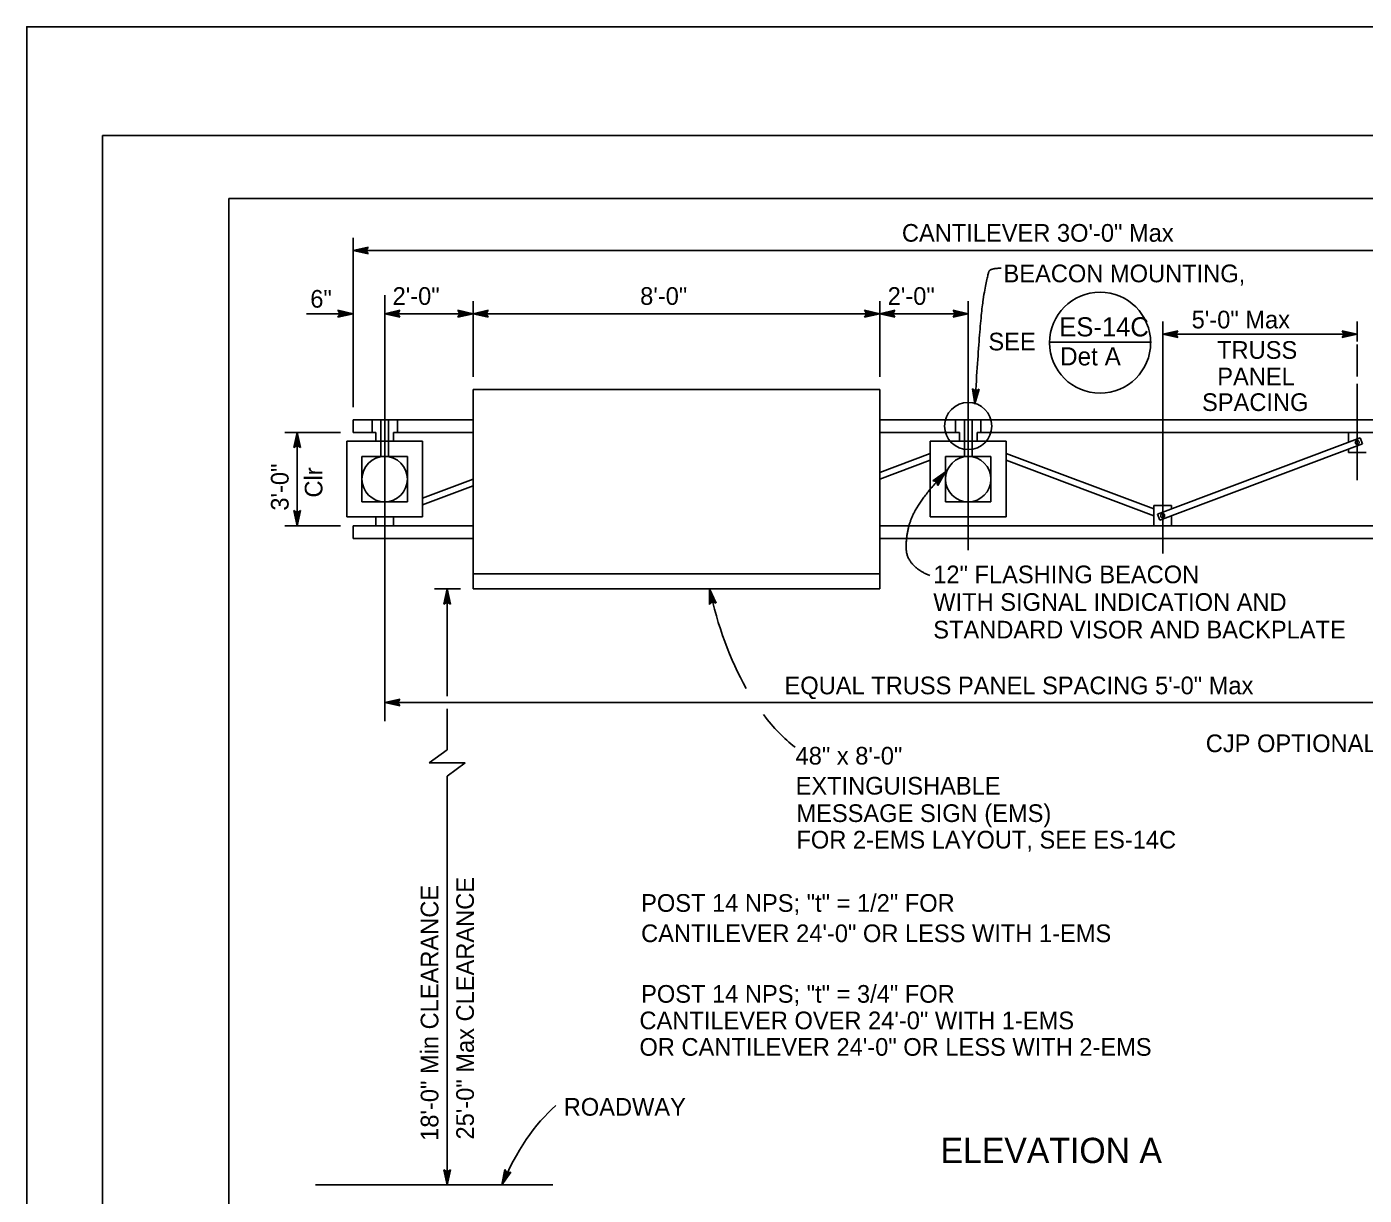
# Model space of a CAD drawing. Extents: x -894 to 866, y -472 to 714.
# Drawn here: x -894 to -365, y 251 to 714 of the extents above; entities that cross this region are included whole.
import ezdxf

# ---------------------------------------------------------------- set-up
doc = ezdxf.new("R2010")
doc.units = 0
for name, color, linetype in [('border_PLOTTING-ELEMENTS', 7, 'Continuous'), ('border_rw_22x34_Cut_Lines', 7, 'Continuous'), ('border_SHEET', 7, 'Continuous'), ('pp_PRESENTATION', 7, 'Continuous'), ('tcd_SIGN-OVERHEAD', 7, 'Continuous'), ('tcd_SIGN-OVERHEAD-anno', 7, 'Continuous')]:
    doc.layers.add(name, color=color, linetype=linetype)

msp = doc.modelspace()

# ---------------------------------------------------------------- linework, layer by layer
at = {"layer": 'border_PLOTTING-ELEMENTS'}
for points in [[(-894.04, -472.44), (865.96, -472.44), (865.96, 713.56), (-894.04, 713.56)], [(-864.04, 670.56), (835.96, 670.56), (835.96, -429.44), (-864.04, -429.44)]]:
    msp.add_lwpolyline(points, close=True, dxfattribs=at)
at = {"layer": 'border_rw_22x34_Cut_Lines'}
msp.add_lwpolyline([(-864.04, 670.56), (835.96, 670.56), (835.96, -429.44), (-864.04, -429.44)], close=True, dxfattribs=at)
at = {"layer": 'border_SHEET'}
for p, q in [((-814.04, 645.56), (810.96, 645.56)), ((-814.04, -404.44), (-814.04, 645.56))]:
    msp.add_line(p, q, dxfattribs=at)
at = {"layer": 'pp_PRESENTATION'}
msp.add_circle((-521.33, 555.44), 9.34, dxfattribs=at)
at = {"layer": 'tcd_SIGN-OVERHEAD'}
for p, q in [((-717.33, 569.94), (-717.33, 490.94)), ((-717.33, 569.94), (-556.33, 569.94)), ((-556.33, 569.94), (-556.33, 490.94)), ((-764.83, 557.94), (-764.83, 552.94)), ((-764.83, 557.94), (-717.33, 557.94)), ((-757.33, 552.94), (-757.33, 557.94)), ((-753.83, 557.94), (-753.83, 549.44)), ((-750.83, 557.94), (-750.83, 549.44)), ((-747.33, 552.94), (-747.33, 557.94)), ((-556.33, 557.94), (-204.83, 557.94)), ((-526.33, 552.94), (-526.33, 557.94)), ((-522.83, 557.94), (-522.83, 549.44)), ((-519.83, 557.94), (-519.83, 549.44)), ((-516.33, 552.94), (-516.33, 557.94)), ((-764.83, 552.94), (-755.83, 552.94)), ((-755.83, 552.94), (-755.83, 549.44)), ((-748.83, 552.94), (-748.83, 549.44)), ((-748.83, 552.94), (-717.33, 552.94)), ((-556.33, 552.94), (-524.83, 552.94)), ((-524.83, 552.94), (-524.83, 549.44)), ((-517.83, 552.94), (-517.83, 549.44)), ((-517.83, 552.94), (-204.83, 552.94)), ((-366.14, 550.73), (-446.41, 520.5)), ((-370.83, 552.94), (-370.83, 548.96)), ((-366.14, 550.73), (-365.26, 548.39)), ((-767.33, 549.44), (-767.33, 519.44)), ((-767.33, 549.44), (-737.33, 549.44)), ((-753.83, 549.44), (-753.83, 543.44)), ((-750.83, 549.44), (-750.83, 543.44)), ((-737.33, 549.44), (-737.33, 519.44)), ((-536.33, 549.44), (-536.33, 519.44)), ((-536.33, 549.44), (-506.33, 549.44)), ((-522.83, 549.44), (-522.83, 543.44)), ((-519.83, 549.44), (-519.83, 543.44)), ((-506.33, 549.44), (-506.33, 519.44)), ((-365.26, 548.39), (-445.53, 518.16)), ((-370.83, 546.29), (-370.83, 544.94)), ((-761.33, 543.44), (-761.33, 525.44)), ((-761.33, 543.44), (-743.33, 543.44)), ((-743.33, 543.44), (-743.33, 525.44)), ((-536.33, 544.63), (-556.33, 537.1)), ((-536.33, 541.96), (-556.33, 534.43)), ((-530.33, 543.44), (-530.33, 525.44)), ((-530.33, 543.44), (-512.33, 543.44)), ((-512.33, 543.44), (-512.33, 525.44)), ((-447.83, 522.6), (-506.33, 544.63)), ((-447.83, 519.93), (-506.33, 541.96)), ((-370.83, 544.94), (-363.83, 544.94)), ((-717.33, 534.46), (-737.33, 526.93)), ((-717.33, 531.79), (-737.33, 524.26)), ((-761.33, 525.44), (-743.33, 525.44)), ((-530.33, 525.44), (-512.33, 525.44)), ((-767.33, 519.44), (-737.33, 519.44)), ((-755.83, 519.44), (-755.83, 515.94)), ((-748.83, 519.44), (-748.83, 515.94)), ((-536.33, 519.44), (-506.33, 519.44)), ((-447.83, 523.94), (-447.83, 515.94)), ((-447.83, 523.94), (-440.83, 523.94)), ((-446.41, 520.5), (-445.53, 518.16)), ((-440.83, 523.94), (-440.83, 522.6)), ((-440.83, 519.93), (-440.83, 515.94)), ((-764.83, 515.94), (-764.83, 510.94)), ((-764.83, 515.94), (-717.33, 515.94)), ((-556.33, 515.94), (-204.83, 515.94)), ((-764.83, 510.94), (-717.33, 510.94)), ((-556.33, 510.94), (-204.83, 510.94)), ((-717.33, 496.94), (-556.33, 496.94)), ((-717.33, 490.94), (-556.33, 490.94)), ((-685.71, 254.94), (-779.76, 254.94))]:
    msp.add_line(p, q, dxfattribs=at)
for centre, radius in [((-367.32, 548.95), 0.775), ((-752.33, 534.44), 9), ((-521.33, 534.44), 9), ((-444.34, 519.94), 0.783)]:
    msp.add_circle(centre, radius, dxfattribs=at)
at = {"layer": 'tcd_SIGN-OVERHEAD-anno'}
for p, q in [((-764.83, 562.94), (-764.83, 629.94)), ((-764.83, 624.94), (-758.83, 626.27)), ((-764.83, 624.94), (-193.83, 624.94)), ((-758.83, 623.6), (-764.83, 624.94)), ((-764.83, 624.94), (-764.83, 624.94)), ((-759.05, 623.96), (-763.45, 624.94)), ((-763.44, 624.95), (-759.07, 625.91)), ((-762.07, 624.94), (-759.24, 625.57)), ((-759.28, 624.32), (-762.07, 624.94)), ((-760.69, 624.94), (-759.48, 625.21)), ((-759.46, 624.67), (-760.69, 624.94)), ((-758.83, 626.27), (-759.63, 624.94)), ((-759.63, 624.94), (-758.83, 623.6)), ((-758.83, 626.27), (-758.83, 626.27)), ((-758.83, 623.6), (-758.83, 623.6)), ((-752.33, 607.31), (-752.33, 438.56)), ((-717.33, 574.94), (-717.33, 604.94)), ((-556.33, 574.94), (-556.33, 604.94)), ((-521.33, 506.31), (-521.33, 604.94)), ((-764.83, 599.94), (-783.36, 599.94)), ((-770.03, 599.94), (-770.83, 601.28)), ((-770.83, 601.28), (-770.83, 601.28)), ((-770.83, 601.28), (-764.83, 599.94)), ((-764.83, 599.94), (-770.83, 598.61)), ((-770.83, 598.61), (-770.03, 599.94)), ((-770.83, 598.61), (-770.83, 598.61)), ((-770.62, 600.93), (-766.21, 599.94)), ((-766.22, 599.94), (-770.6, 598.97)), ((-767.6, 599.94), (-770.42, 599.32)), ((-770.38, 600.57), (-767.6, 599.94)), ((-770.21, 600.22), (-768.98, 599.95)), ((-768.98, 599.95), (-770.19, 599.68)), ((-764.83, 599.94), (-764.83, 599.94)), ((-752.33, 599.94), (-746.33, 601.27)), ((-752.33, 599.94), (-717.33, 599.94)), ((-746.33, 598.6), (-752.33, 599.94)), ((-752.33, 599.94), (-752.33, 599.94)), ((-746.55, 598.96), (-750.95, 599.94)), ((-750.94, 599.95), (-746.57, 600.91)), ((-749.57, 599.94), (-746.74, 600.57)), ((-746.78, 599.32), (-749.57, 599.94)), ((-748.19, 599.94), (-746.98, 600.21)), ((-746.96, 599.67), (-748.19, 599.94)), ((-746.33, 601.27), (-747.13, 599.94)), ((-747.13, 599.94), (-746.33, 598.6)), ((-746.33, 601.27), (-746.33, 601.27)), ((-746.33, 598.6), (-746.33, 598.6)), ((-722.53, 599.94), (-723.33, 601.28)), ((-723.33, 601.28), (-723.33, 601.28)), ((-723.33, 601.28), (-717.33, 599.94)), ((-717.33, 599.94), (-723.33, 598.61)), ((-723.33, 598.61), (-722.53, 599.94)), ((-723.33, 598.61), (-723.33, 598.61)), ((-723.12, 600.93), (-718.71, 599.94)), ((-718.72, 599.94), (-723.1, 598.97)), ((-720.1, 599.94), (-722.92, 599.32)), ((-722.88, 600.57), (-720.1, 599.94)), ((-722.71, 600.22), (-721.48, 599.95)), ((-721.48, 599.95), (-722.69, 599.68)), ((-717.33, 599.94), (-711.33, 601.27)), ((-717.33, 599.94), (-556.33, 599.94)), ((-717.33, 599.94), (-717.33, 599.94)), ((-711.33, 598.6), (-717.33, 599.94)), ((-717.33, 599.94), (-717.33, 599.94)), ((-711.55, 598.96), (-715.95, 599.94)), ((-715.94, 599.95), (-711.57, 600.91)), ((-714.57, 599.94), (-711.74, 600.57)), ((-711.78, 599.32), (-714.57, 599.94)), ((-713.19, 599.94), (-711.98, 600.21)), ((-711.96, 599.67), (-713.19, 599.94)), ((-711.33, 601.27), (-712.13, 599.94)), ((-712.13, 599.94), (-711.33, 598.6)), ((-711.33, 601.27), (-711.33, 601.27)), ((-711.33, 598.6), (-711.33, 598.6)), ((-561.53, 599.94), (-562.33, 601.28)), ((-562.33, 601.28), (-562.33, 601.28)), ((-562.33, 601.28), (-556.33, 599.94)), ((-556.33, 599.94), (-562.33, 598.61)), ((-562.33, 598.61), (-561.53, 599.94)), ((-562.33, 598.61), (-562.33, 598.61)), ((-562.12, 600.93), (-557.71, 599.94)), ((-557.72, 599.94), (-562.1, 598.97)), ((-559.1, 599.94), (-561.92, 599.32)), ((-561.88, 600.57), (-559.1, 599.94)), ((-561.71, 600.22), (-560.48, 599.95)), ((-560.48, 599.95), (-561.69, 599.68)), ((-556.33, 599.94), (-550.33, 601.27)), ((-556.33, 599.94), (-521.33, 599.94)), ((-556.33, 599.94), (-556.33, 599.94)), ((-550.33, 598.6), (-556.33, 599.94)), ((-556.33, 599.94), (-556.33, 599.94)), ((-550.55, 598.96), (-554.95, 599.94)), ((-554.94, 599.95), (-550.57, 600.91)), ((-553.57, 599.94), (-550.74, 600.57)), ((-550.78, 599.32), (-553.57, 599.94)), ((-552.19, 599.94), (-550.98, 600.21)), ((-550.96, 599.67), (-552.19, 599.94)), ((-550.33, 601.27), (-551.13, 599.94)), ((-551.13, 599.94), (-550.33, 598.6)), ((-550.33, 601.27), (-550.33, 601.27)), ((-550.33, 598.6), (-550.33, 598.6)), ((-526.53, 599.94), (-527.33, 601.28)), ((-527.33, 601.28), (-527.33, 601.28)), ((-527.33, 601.28), (-521.33, 599.94)), ((-521.33, 599.94), (-527.33, 598.61)), ((-527.33, 598.61), (-526.53, 599.94)), ((-527.33, 598.61), (-527.33, 598.61)), ((-527.12, 600.93), (-522.71, 599.94)), ((-522.72, 599.94), (-527.1, 598.97)), ((-524.1, 599.94), (-526.92, 599.32)), ((-526.88, 600.57), (-524.1, 599.94)), ((-526.71, 600.22), (-525.48, 599.95)), ((-525.48, 599.95), (-526.69, 599.68)), ((-521.33, 599.94), (-521.33, 599.94)), ((-444.33, 591.82), (-438.33, 593.15)), ((-438.33, 593.15), (-439.13, 591.82)), ((-438.33, 593.15), (-438.33, 593.15)), ((-372.53, 591.82), (-373.33, 593.16)), ((-373.33, 593.16), (-373.33, 593.16)), ((-373.33, 593.16), (-367.33, 591.82)), ((-489.12, 588.7), (-448.82, 588.7)), ((-444.33, 591.82), (-367.33, 591.82)), ((-438.33, 590.48), (-444.33, 591.82)), ((-444.33, 591.82), (-444.33, 591.82)), ((-444.33, 505.03), (-444.33, 590.08)), ((-438.55, 590.83), (-442.95, 591.82)), ((-442.94, 591.82), (-438.57, 592.79)), ((-441.57, 591.82), (-438.75, 592.44)), ((-438.78, 591.19), (-441.57, 591.82)), ((-440.19, 591.81), (-438.98, 592.08)), ((-438.96, 591.54), (-440.19, 591.81)), ((-439.13, 591.82), (-438.33, 590.48)), ((-438.33, 590.48), (-438.33, 590.48)), ((-367.33, 591.82), (-373.33, 590.49)), ((-373.33, 590.49), (-372.53, 591.82)), ((-373.33, 590.49), (-373.33, 590.49)), ((-373.12, 592.8), (-368.71, 591.82)), ((-368.72, 591.81), (-373.1, 590.85)), ((-370.1, 591.82), (-372.92, 591.19)), ((-372.88, 592.44), (-370.1, 591.82)), ((-372.71, 592.1), (-371.48, 591.82)), ((-371.48, 591.82), (-372.69, 591.55)), ((-367.33, 591.82), (-367.33, 591.82)), ((-367.33, 533.99), (-367.33, 570.7)), ((-769.83, 552.94), (-791.83, 552.94)), ((-788.31, 546.94), (-786.97, 552.94)), ((-787.95, 547.16), (-786.97, 551.56)), ((-786.97, 552.94), (-786.97, 552.94)), ((-786.97, 552.94), (-785.64, 546.94)), ((-786.97, 515.94), (-786.97, 552.94)), ((-786.97, 551.55), (-786, 547.18)), ((-786.97, 547.74), (-788.31, 546.94)), ((-788.31, 546.94), (-788.31, 546.94)), ((-787.59, 547.39), (-786.97, 550.18)), ((-787.25, 547.57), (-786.97, 548.8)), ((-786.97, 550.18), (-786.35, 547.35)), ((-786.97, 548.8), (-786.71, 547.59)), ((-785.64, 546.94), (-786.97, 547.74)), ((-785.64, 546.94), (-785.64, 546.94)), ((-535.37, 533.75), (-530.37, 537.33)), ((-534.96, 533.67), (-531.29, 536.3)), ((-534.53, 533.61), (-532.21, 535.27)), ((-532.21, 535.27), (-533.63, 532.75)), ((-531.3, 536.29), (-533.48, 532.38)), ((-530.37, 537.33), (-533.37, 531.97)), ((-530.37, 537.33), (-530.37, 537.33)), ((-533.83, 533.45), (-535.37, 533.75)), ((-535.37, 533.75), (-535.37, 533.75)), ((-534.16, 533.51), (-533.13, 534.24)), ((-533.37, 531.97), (-533.83, 533.45)), ((-533.13, 534.24), (-533.74, 533.16)), ((-533.37, 531.97), (-533.37, 531.97)), ((-786.97, 515.94), (-788.3, 521.94)), ((-788.3, 521.94), (-788.3, 521.94)), ((-788.3, 521.94), (-786.97, 521.14)), ((-786.97, 517.33), (-787.94, 521.71)), ((-786.97, 518.71), (-787.59, 521.53)), ((-786.97, 520.09), (-787.24, 521.3)), ((-786.97, 521.14), (-785.63, 521.94)), ((-785.63, 521.94), (-786.97, 515.94)), ((-785.99, 521.73), (-786.97, 517.32)), ((-786.35, 521.49), (-786.97, 518.71)), ((-786.69, 521.32), (-786.97, 520.09)), ((-785.63, 521.94), (-785.63, 521.94)), ((-769.83, 515.94), (-791.83, 515.94)), ((-786.97, 515.94), (-786.97, 515.94)), ((-732.58, 490.94), (-722.33, 490.94)), ((-728.92, 484.94), (-727.58, 490.94)), ((-728.57, 485.16), (-727.58, 489.56)), ((-728.21, 485.39), (-727.58, 488.18)), ((-727.58, 490.94), (-727.58, 490.94)), ((-727.58, 490.94), (-726.25, 484.94)), ((-727.58, 448.44), (-727.58, 490.94)), ((-727.58, 489.55), (-726.61, 485.18)), ((-727.58, 488.18), (-726.96, 485.36)), ((-623.76, 484.8), (-623.69, 490.94)), ((-623.69, 490.94), (-623.69, 490.94)), ((-623.69, 490.94), (-621.15, 485.35)), ((-623.46, 485.08), (-623.41, 489.59)), ((-623.4, 489.58), (-621.55, 485.5)), ((-623.16, 485.38), (-623.12, 488.24)), ((-623.12, 488.24), (-621.93, 485.6)), ((-727.58, 485.74), (-728.92, 484.94)), ((-728.92, 484.94), (-728.92, 484.94)), ((-727.86, 485.57), (-727.59, 486.8)), ((-727.59, 486.8), (-727.32, 485.59)), ((-726.25, 484.94), (-727.58, 485.74)), ((-726.25, 484.94), (-726.25, 484.94)), ((-622.62, 485.86), (-623.76, 484.8)), ((-623.76, 484.8), (-623.76, 484.8)), ((-622.85, 485.63), (-622.84, 486.89)), ((-622.84, 486.89), (-622.33, 485.76)), ((-621.15, 485.35), (-622.62, 485.86)), ((-621.15, 485.35), (-621.15, 485.35)), ((-752.33, 445.94), (-746.33, 447.27)), ((-746.33, 444.6), (-752.33, 445.94)), ((-752.33, 445.94), (-752.33, 445.94)), ((-752.33, 445.94), (-247.92, 445.94)), ((-746.55, 444.96), (-750.95, 445.94)), ((-750.94, 445.95), (-746.57, 446.91)), ((-749.57, 445.94), (-746.74, 446.57)), ((-746.78, 445.32), (-749.57, 445.94)), ((-748.19, 445.94), (-746.98, 446.21)), ((-746.96, 445.67), (-748.19, 445.94)), ((-746.33, 447.27), (-747.13, 445.94)), ((-747.13, 445.94), (-746.33, 444.6)), ((-746.33, 447.27), (-746.33, 447.27)), ((-746.33, 444.6), (-746.33, 444.6)), ((-727.58, 427.26), (-727.58, 443.44)), ((-727.58, 427.26), (-734.74, 422.06)), ((-734.74, 422.06), (-720.42, 422.06)), ((-720.42, 422.06), (-727.58, 416.86)), ((-727.58, 254.94), (-727.58, 416.86)), ((-727.58, 254.94), (-728.91, 260.94)), ((-728.91, 260.94), (-728.91, 260.94)), ((-728.91, 260.94), (-727.58, 260.14)), ((-727.59, 256.33), (-728.55, 260.71)), ((-727.58, 257.71), (-728.21, 260.53)), ((-727.58, 259.09), (-727.85, 260.3)), ((-727.58, 260.14), (-726.24, 260.94)), ((-726.24, 260.94), (-727.58, 254.94)), ((-726.6, 260.73), (-727.58, 256.32)), ((-726.96, 260.49), (-727.58, 257.71)), ((-727.3, 260.32), (-727.58, 259.09)), ((-726.24, 260.94), (-726.24, 260.94)), ((-705.92, 254.94), (-704.84, 260.99)), ((-702.37, 259.97), (-705.92, 254.94)), ((-705.38, 256.23), (-704.59, 260.64)), ((-702.78, 259.9), (-705.38, 256.22)), ((-704.85, 257.49), (-704.34, 260.34)), ((-703.2, 259.83), (-704.85, 257.49)), ((-704.84, 260.99), (-703.92, 259.74)), ((-704.83, 260.99), (-704.83, 260.99)), ((-704.32, 258.77), (-704.1, 259.99)), ((-703.59, 259.8), (-704.32, 258.77)), ((-703.92, 259.74), (-702.37, 259.97)), ((-702.37, 259.97), (-702.37, 259.97)), ((-727.58, 254.94), (-727.58, 254.94)), ((-705.92, 254.94), (-705.92, 254.94))]:
    msp.add_line(p, q, dxfattribs=at)
for points in [[(-752.33, 604.31), (-752.33, 584.31)], [(-521.33, 599.3), (-521.33, 604.94)], [(-521.33, 592.3), (-521.33, 596.3)], [(-444.33, 589.91), (-444.33, 596.82)], [(-367.33, 588.87), (-367.33, 596.82)], [(-521.33, 569.3), (-521.33, 589.3)], [(-444.33, 576.17), (-444.33, 588.98)], [(-367.33, 575.13), (-367.33, 587.68)], [(-752.33, 581.31), (-752.33, 577.31)], [(-752.33, 574.31), (-752.33, 554.31)], [(-444.33, 568.03), (-444.33, 573.17)], [(-367.33, 568.23), (-367.33, 572.13)], [(-521.33, 562.3), (-521.33, 566.3)], [(-444.33, 561.03), (-444.33, 565.03)], [(-367.33, 559.99), (-367.33, 563.99)], [(-521.33, 539.3), (-521.33, 559.3)], [(-444.33, 538.03), (-444.33, 558.03)], [(-367.33, 536.99), (-367.33, 556.99)], [(-752.33, 551.31), (-752.33, 547.31)], [(-752.33, 544.31), (-752.33, 524.31)], [(-521.33, 532.3), (-521.33, 536.3)], [(-444.33, 531.03), (-444.33, 535.03)], [(-521.33, 509.31), (-521.33, 529.3)], [(-444.33, 508.03), (-444.33, 528.03)], [(-752.33, 521.31), (-752.33, 517.31)], [(-752.33, 514.31), (-752.33, 494.31)], [(-752.33, 491.31), (-752.33, 487.31)], [(-752.33, 484.31), (-752.33, 464.31)], [(-752.33, 461.31), (-752.33, 457.31)], [(-752.33, 454.31), (-752.33, 438.56)]]:
    msp.add_lwpolyline(points, dxfattribs=at)
msp.add_lwpolyline([(-517, 570.02), (-518.66, 564.2), (-519.62, 570.17), (-519.29, 569.94), (-518.59, 565.57), (-517.36, 569.83), (-517.72, 569.64), (-518.5, 566.91), (-518.95, 569.71), (-518.62, 569.48), (-518.42, 568.27), (-518.08, 569.45), (-518.36, 569.31), (-519.62, 570.17), (-518.36, 569.31)], close=True, dxfattribs=at)
msp.add_circle((-469.12, 588.45), 20, dxfattribs=at)
for centre, major_axis, ratio, start_param, end_param in [((-578.37, 506.6), (13.41, -85.91), 0.5454, 4.810122, 5.319724), ((-578.37, 506.6), (13.41, -85.91), 0.5454, 5.489189, 5.766003), ((-681.78, 241.73), (-19.35, -51.43), 0.497107, 3.876513, 4.641934)]:
    msp.add_ellipse(centre, major_axis=major_axis, ratio=ratio, start_param=start_param, end_param=end_param, dxfattribs=at)
for points in [[(-518.66, 564.2), (-516.61, 599.19), (-513.62, 615.58), (-512.52, 617.94), (-508.26, 617.94)], [(-530.61, 537.01), (-540.12, 526.72), (-545.99, 514.35), (-545.81, 500.04), (-536.49, 496.23)]]:
    msp.add_open_spline(points, degree=2, dxfattribs=at)

# ---------------------------------------------------------------- texts
for s, height, p in [('CANTILEVER 3O\'-0" Max', 7, (-547.58, 628.44)), ('BEACON MOUNTING,', 7, (-507.35, 612.38)), ('6"', 7, (-781.8, 602.33)), ('2\'-0"', 7, (-749.21, 603.44)), ('8\'-0"', 7, (-651.21, 603.44)), ('2\'-0"', 7, (-553.21, 603.44)), ('ES-14C ', 7.58, (-485.3, 590.94)), ('5\'-0" Max', 7, (-432.87, 594.11)), ('SEE ', 7, (-513.34, 585.4)), ('TRUSS', 7, (-422.8, 582.07)), ('Det A ', 7.192, (-484.96, 579.46)), ('PANEL', 7, (-422.73, 571.57)), ('SPACING', 7, (-428.76, 561.41)), ('12" FLASHING BEACON', 7, (-535.17, 493.2)), ('WITH SIGNAL INDICATION AND', 7, (-535.17, 482.27)), ('STANDARD VISOR AND BACKPLATE', 7, (-535.17, 471.33)), ('EQUAL TRUSS PANEL SPACING 5\'-0" Max', 7, (-594.05, 449.23)), ('CJP OPTIONAL JOINT', 7, (-427.28, 426.32)), ('48" x 8\'-0"', 7, (-589.67, 421.4)), ('EXTINGUISHABLE', 7, (-589.67, 409.51)), ('MESSAGE SIGN (EMS)', 7, (-589.34, 398.66)), ('FOR 2-EMS LAYOUT, SEE ES-14C', 7, (-589.34, 388.16)), ('POST 14 NPS; "t" = 1/2" FOR', 7, (-650.83, 363.09)), ('CANTILEVER 24\'-0" OR LESS WITH 1-EMS', 7, (-650.83, 351.09)), ('POST 14 NPS; "t" = 3/4" FOR', 7, (-650.83, 327.09)), ('CANTILEVER OVER 24\'-0" WITH 1-EMS', 7, (-651.49, 316.59)), ('OR CANTILEVER 24\'-0" OR LESS WITH 2-EMS', 7, (-651.49, 306.09)), ('ROADWAY', 7, (-681.46, 282.36)), ('ELEVATION A', 10, (-532.32, 263.61))]:
    msp.add_text(s, height=height, dxfattribs=at).set_placement(p)
for s, p in [('3\'-0"', (-790.37, 521.95)), ('Clr', (-776.98, 527.13)), ('25\'-0" Max CLEARANCE', (-717.02, 272.94)), ('18\'-0" Min CLEARANCE', (-731.08, 272.4))]:
    msp.add_text(s, height=7, rotation=90, dxfattribs=at).set_placement(p)

doc.saveas('drawing.dxf')
